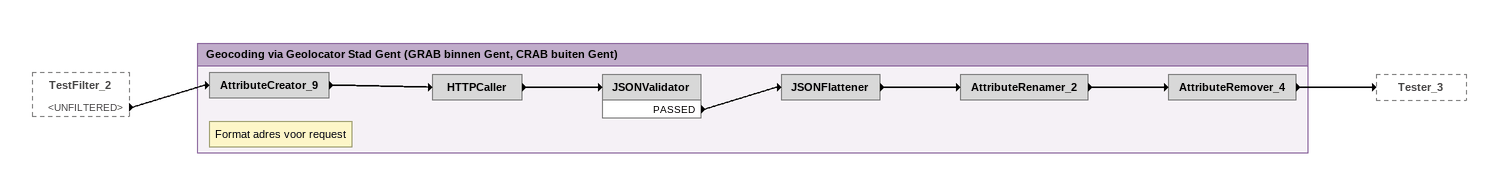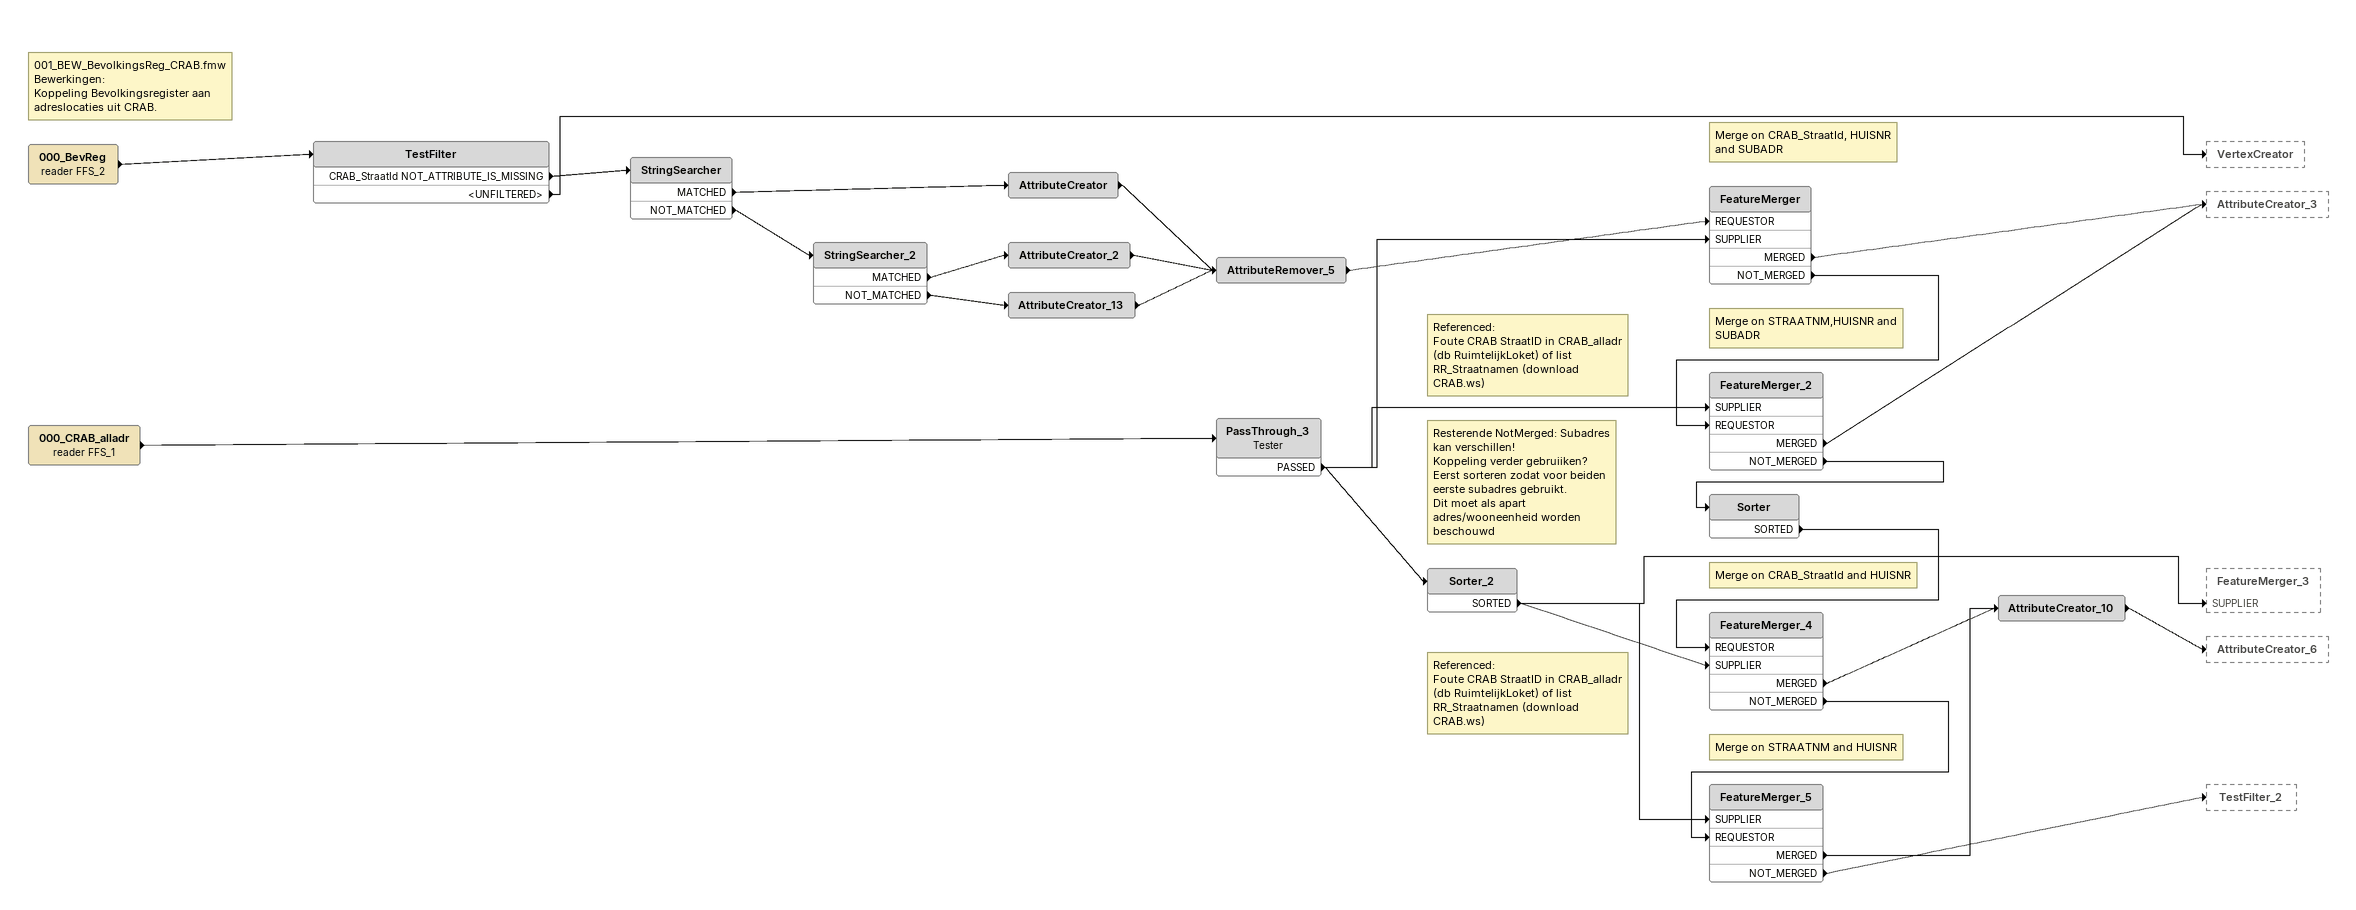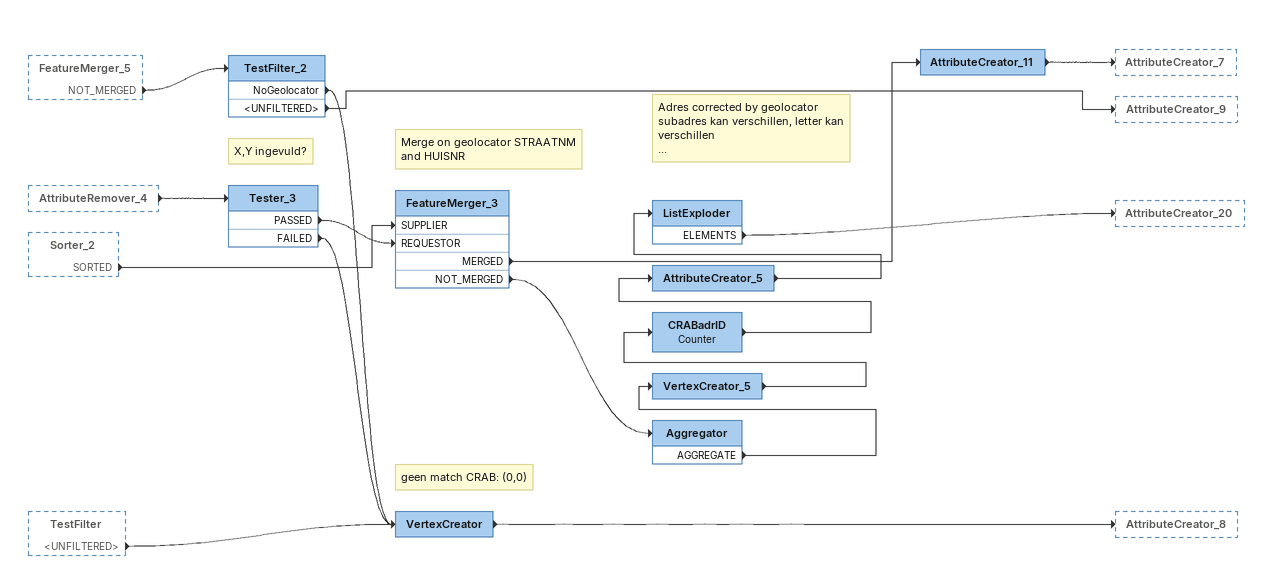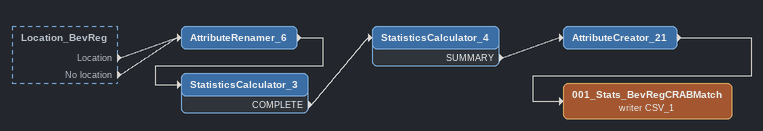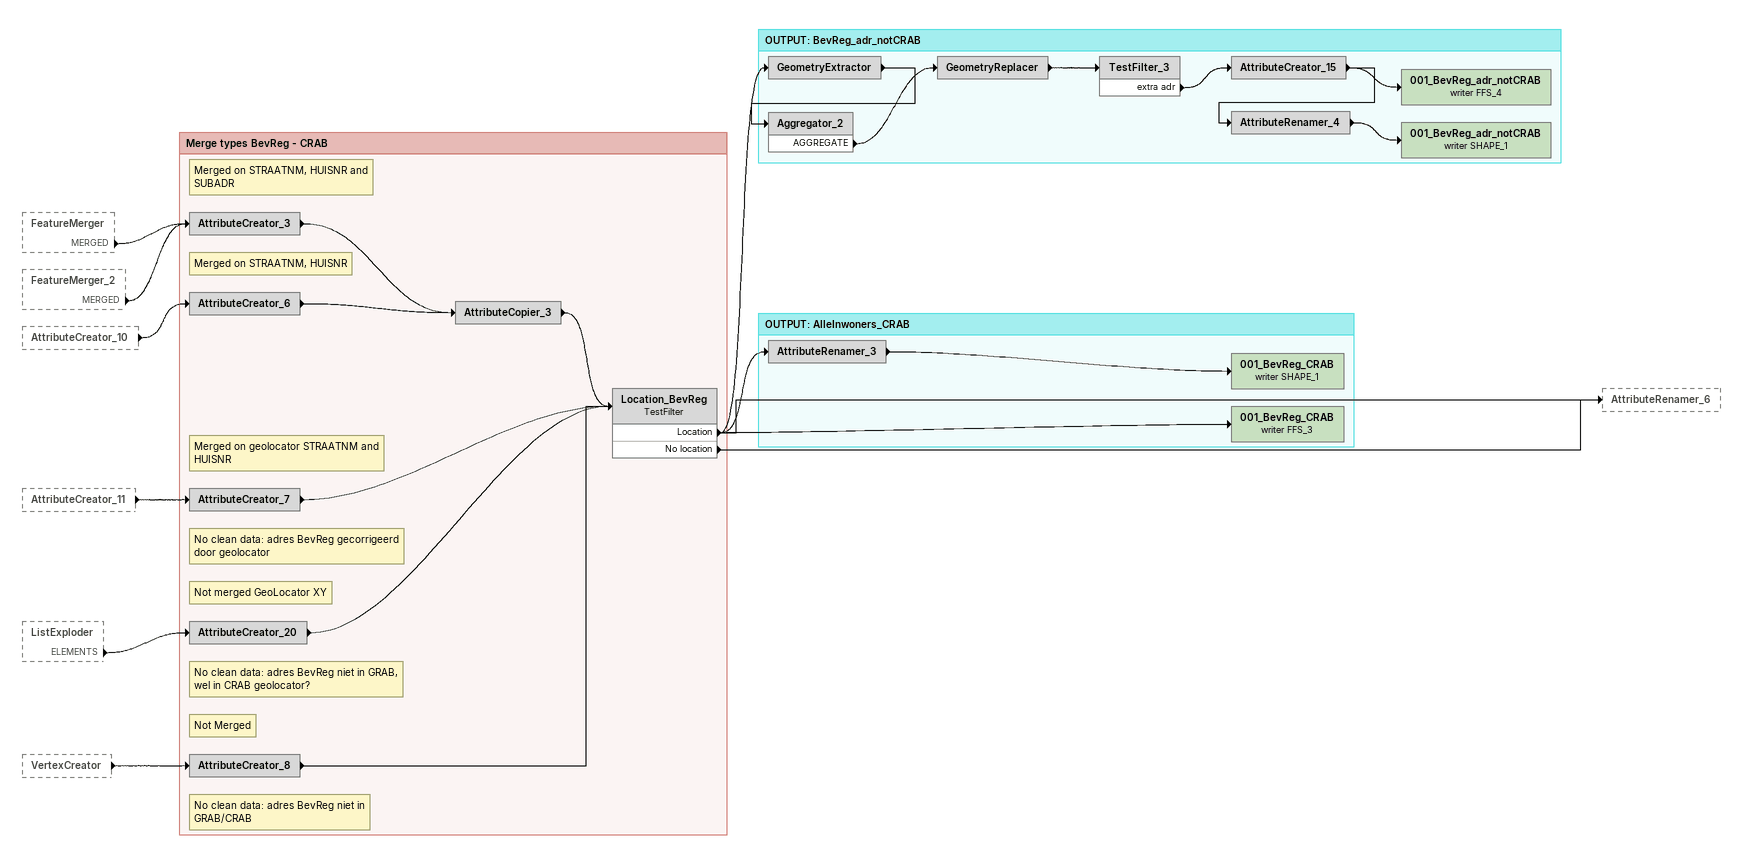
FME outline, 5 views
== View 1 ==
TestFilter_2 [outside]
    <UNFILTERED> -> AttributeCreator_9

Bookmark: Geocoding via Geolocator Stad Gent (GRAB binnen Gent, CRAB buiten Gent)
Note: Format adres voor request
AttributeCreator_9
    -> HTTPCaller
HTTPCaller
    -> JSONValidator
JSONValidator
    PASSED -> JSONFlattener
JSONFlattener
    -> AttributeRenamer_2
AttributeRenamer_2
    -> AttributeRemover_4
AttributeRemover_4
    -> Tester_3

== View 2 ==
Note: 001_BEW_BevolkingsReg_CRAB.fmw / Bewerkingen: / Koppeling Bevolkingsregister aan adreslocaties uit CRAB.
000_BevReg (reader FFS_2)
    -> TestFilter
TestFilter
    CRAB_StraatId NOT_ATTRIBUTE_IS_MISSING -> StringSearcher
    <UNFILTERED> -> VertexCreator
StringSearcher
    MATCHED -> AttributeCreator
    NOT_MATCHED -> StringSearcher_2
AttributeCreator
    -> AttributeRemover_5
StringSearcher_2
    MATCHED -> AttributeCreator_2
    NOT_MATCHED -> AttributeCreator_13
AttributeCreator_2
    -> AttributeRemover_5
AttributeCreator_13
    -> AttributeRemover_5
Note: Referenced: / Foute CRAB StraatID in CRAB_alladr (db RuimtelijkLoket) of list RR_Straatnamen (download CRAB.ws)
AttributeRemover_5
    -> FeatureMerger [REQUESTOR]
000_CRAB_alladr (reader FFS_1)
    -> PassThrough_3
PassThrough_3: Tester
    PASSED -> FeatureMerger_2 [SUPPLIER]
    PASSED -> FeatureMerger [SUPPLIER]
    PASSED -> Sorter_2
Note: Merge on CRAB_StraatId, HUISNR and SUBADR
FeatureMerger
    MERGED -> AttributeCreator_3
    NOT_MERGED -> FeatureMerger_2 [REQUESTOR]
Note: Merge on STRAATNM,HUISNR and SUBADR
FeatureMerger_2
    MERGED -> AttributeCreator_3
    NOT_MERGED -> Sorter
Sorter
    SORTED -> FeatureMerger_4 [REQUESTOR]
Note: Resterende NotMerged: Subadres kan verschillen! / Koppeling verder gebruiiken? / Eerst sorteren zodat voor beiden eerste subadres gebruikt. / Dit moet als apart adres/wooneenheid worden beschouwd
Note: Referenced: / Foute CRAB StraatID in CRAB_alladr (db RuimtelijkLoket) of list RR_Straatnamen (download CRAB.ws)
Sorter_2
    SORTED -> FeatureMerger_4 [SUPPLIER]
    SORTED -> FeatureMerger_5 [SUPPLIER]
    SORTED -> FeatureMerger_3 [SUPPLIER]
Note: Merge on CRAB_StraatId and HUISNR
FeatureMerger_4
    MERGED -> AttributeCreator_10
    NOT_MERGED -> FeatureMerger_5 [REQUESTOR]
Note: Merge on STRAATNM and HUISNR
FeatureMerger_5
    MERGED -> AttributeCreator_10
    NOT_MERGED -> TestFilter_2
AttributeCreator_10
    -> AttributeCreator_6

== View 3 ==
FeatureMerger_5 [outside]
    NOT_MERGED -> TestFilter_2
AttributeRemover_4 [outside]
    -> Tester_3
Sorter_2 [outside]
    SORTED -> FeatureMerger_3 [SUPPLIER]
TestFilter [outside]
    <UNFILTERED> -> VertexCreator
TestFilter_2
    NoGeolocator -> VertexCreator
    <UNFILTERED> -> AttributeCreator_9
Note: X,Y ingevuld?
Tester_3
    PASSED -> FeatureMerger_3 [REQUESTOR]
    FAILED -> VertexCreator
Note: Merge on geolocator STRAATNM and HUISNR
FeatureMerger_3
    MERGED -> AttributeCreator_11
    NOT_MERGED -> Aggregator
Note: Adres corrected by geolocator / subadres kan verschillen, letter kan verschillen / ...
AttributeCreator_11
    -> AttributeCreator_7
Aggregator
    AGGREGATE -> VertexCreator_5
VertexCreator_5
    -> CRABadrID
CRABadrID: Counter
    -> AttributeCreator_5
AttributeCreator_5
    -> ListExploder
ListExploder
    ELEMENTS -> AttributeCreator_20
Note: geen match CRAB: (0,0)
VertexCreator
    -> AttributeCreator_8

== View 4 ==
Location_BevReg [outside]
    Location -> AttributeRenamer_6
    No location -> AttributeRenamer_6
AttributeRenamer_6
    -> StatisticsCalculator_3
StatisticsCalculator_3
    COMPLETE -> StatisticsCalculator_4
StatisticsCalculator_4
    SUMMARY -> AttributeCreator_21
AttributeCreator_21
    -> 001_Stats_BevRegCRABMatch (writer CSV_1)
001_Stats_BevRegCRABMatch (writer CSV_1)

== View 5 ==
FeatureMerger [outside]
    MERGED -> AttributeCreator_3
FeatureMerger_2 [outside]
    MERGED -> AttributeCreator_3
AttributeCreator_10 [outside]
    -> AttributeCreator_6
AttributeCreator_11 [outside]
    -> AttributeCreator_7
ListExploder [outside]
    ELEMENTS -> AttributeCreator_20
VertexCreator [outside]
    -> AttributeCreator_8

Bookmark: Merge types BevReg - CRAB
Note: Merged on STRAATNM, HUISNR and SUBADR
AttributeCreator_3
    -> AttributeCopier_3
Note: Merged on STRAATNM, HUISNR
AttributeCreator_6
    -> AttributeCopier_3
AttributeCopier_3
    -> Location_BevReg
Note: No clean data: adres BevReg gecorrigeerd door geolocator
Note: Merged on geolocator STRAATNM and HUISNR
AttributeCreator_7
    -> Location_BevReg
Note: No clean data: adres BevReg niet in GRAB, wel in CRAB geolocator?
Note: Not merged GeoLocator XY
AttributeCreator_20
    -> Location_BevReg
Note: No clean data: adres BevReg niet in GRAB/CRAB
Note: Not Merged
AttributeCreator_8
    -> Location_BevReg
Location_BevReg: TestFilter
    Location -> AttributeRenamer_3
    Location -> 001_BevReg_CRAB (writer FFS_3)
    Location -> AttributeRenamer_6
    Location -> GeometryExtractor
    No location -> AttributeRenamer_6

Bookmark: OUTPUT: BevReg_adr_notCRAB
GeometryExtractor
    -> Aggregator_2
Aggregator_2
    AGGREGATE -> GeometryReplacer
GeometryReplacer
    -> TestFilter_3
TestFilter_3
    extra adr -> AttributeCreator_15
AttributeCreator_15
    -> AttributeRenamer_4
    -> 001_BevReg_adr_notCRAB (writer FFS_4)
001_BevReg_adr_notCRAB (writer FFS_4)
AttributeRenamer_4
    -> 001_BevReg_adr_notCRAB (writer SHAPE_1)
001_BevReg_adr_notCRAB (writer SHAPE_1)

Bookmark: OUTPUT: AlleInwoners_CRAB
AttributeRenamer_3
    -> 001_BevReg_CRAB (writer SHAPE_1)
001_BevReg_CRAB (writer SHAPE_1)
001_BevReg_CRAB (writer FFS_3)
